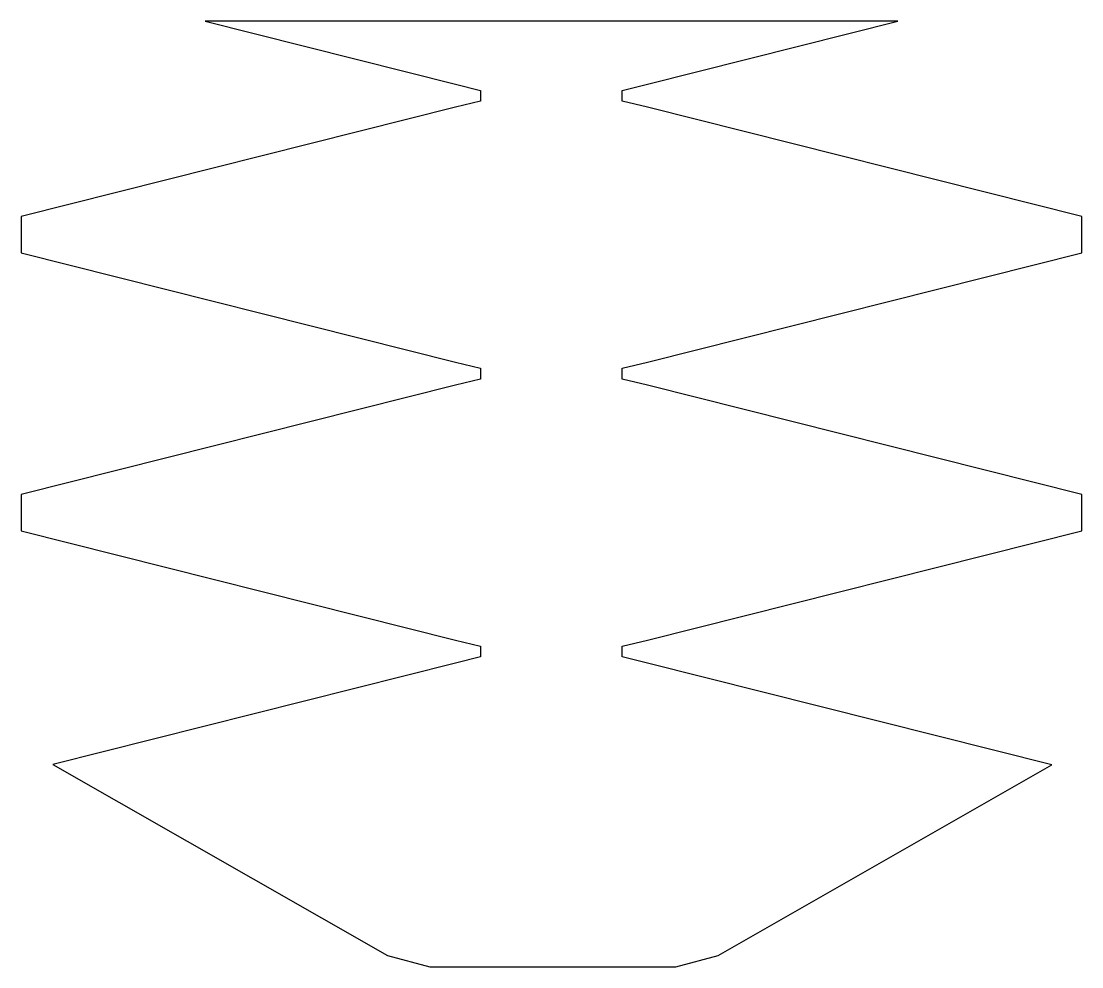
# Model space of a CAD drawing. Header units: inches. Extents: x -2 to 9.6, y -10.4 to 0.
import ezdxf

# ---------------------------------------------------------------- set-up
doc = ezdxf.new("R2010")
doc.units = ezdxf.units.IN
doc.header["$MEASUREMENT"] = 0

msp = doc.modelspace()

# ---------------------------------------------------------------- linework, layer by layer
msp.add_lwpolyline([(7.623, 0), (0, 0), (2.755, -0.694), (3.032, -0.761), (3.032, -0.88), (2.755, -0.947), (-2.024, -2.15), (-2.024, -2.55), (2.755, -3.753), (3.032, -3.82), (3.032, -3.939), (2.755, -4.006), (-2.024, -5.209), (-2.024, -5.609), (2.755, -6.812), (3.032, -6.88), (3.032, -6.998), (2.755, -7.065), (-1.675, -8.181), (2.006, -10.284), (2.473, -10.408), (3.075, -10.408), (4.622, -10.408), (5.179, -10.408), (5.646, -10.284), (9.318, -8.186), (4.868, -7.065), (4.591, -6.998), (4.591, -6.88), (4.868, -6.812), (9.648, -5.609), (9.648, -5.209), (4.868, -4.006), (4.591, -3.939), (4.591, -3.82), (4.868, -3.753), (9.648, -2.55), (9.648, -2.15), (4.868, -0.947), (4.591, -0.88), (4.591, -0.761), (4.868, -0.694)], close=True)

doc.saveas('drawing.dxf')
